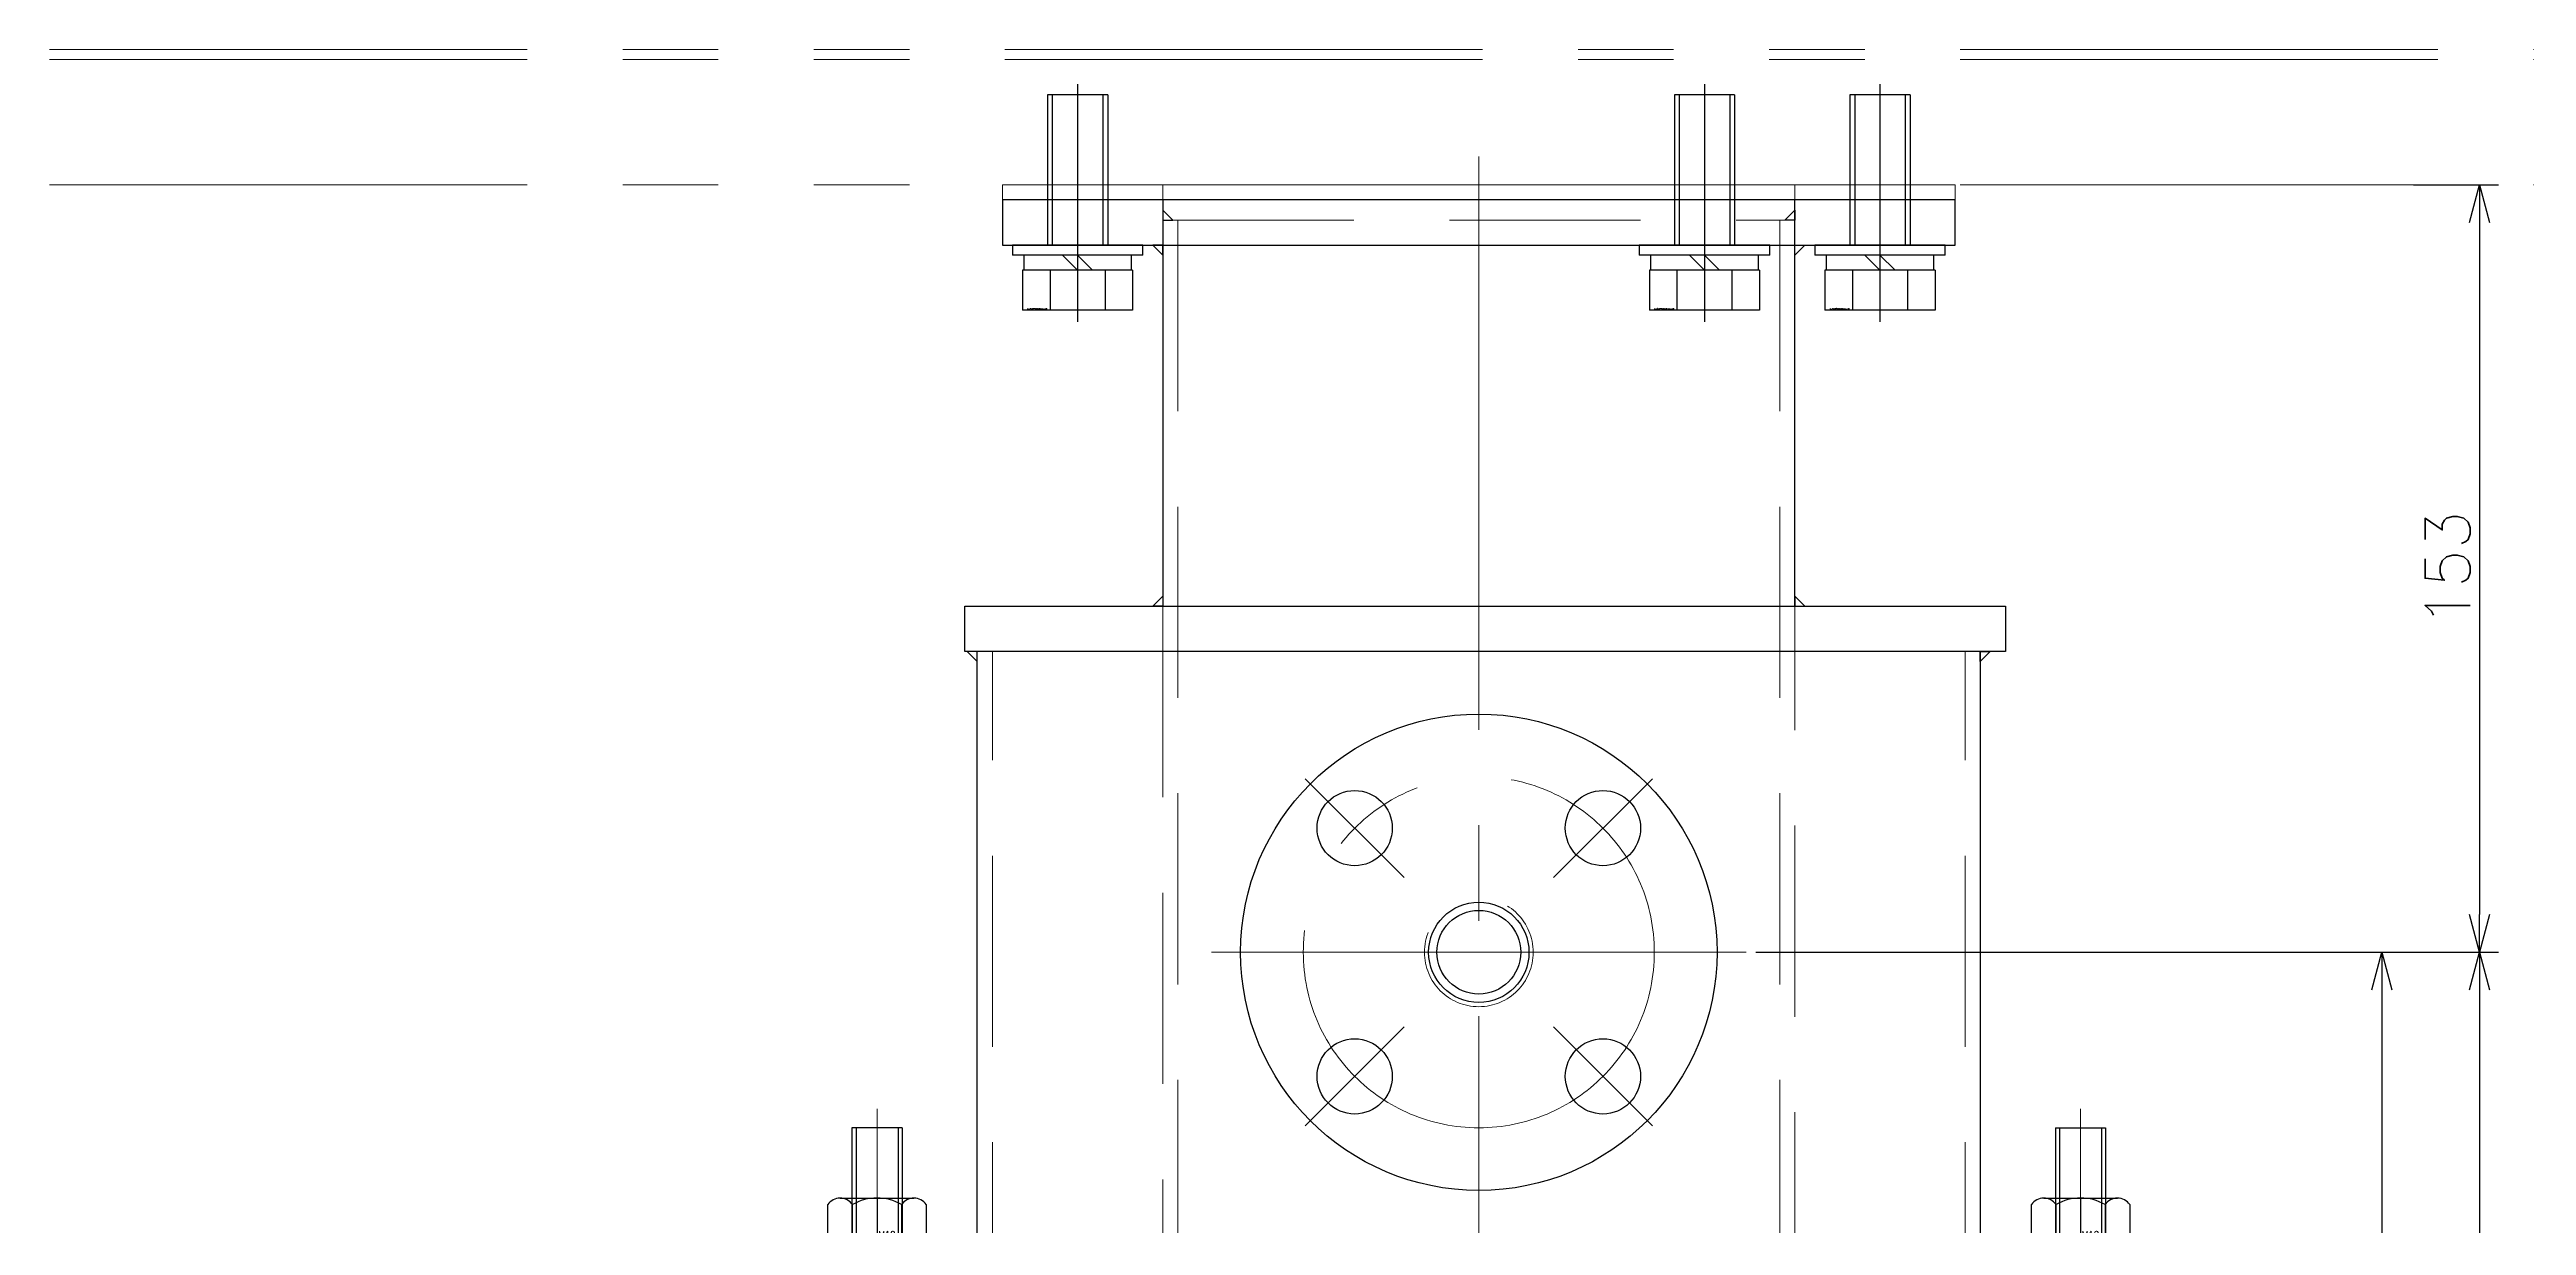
# Model space of a CAD drawing. Header units: millimetres. Extents: x -16130 to 36813, y -8099 to 27484.
# Drawn here: x 19066 to 19559.9, y 15779.4 to 16013.9 of the extents above; entities that cross this region are included whole.
import ezdxf

# ---------------------------------------------------------------- set-up
doc = ezdxf.new("R2010")
doc.units = ezdxf.units.MM
doc.header["$LTSCALE"] = 6
doc.header["$PDMODE"] = 99
doc.header["$PDSIZE"] = 1
for name, pattern in [('CENTER2', [28.575, 19.05, -3.175, 3.175, -3.175]), ('HIDDEN', [9.525, 6.35, -3.175]), ('PHANTOM2', [31.75, 15.875, -3.175, 3.175, -3.175, 3.175, -3.175])]:
    doc.linetypes.add(name, pattern=pattern)
for name, color, linetype, lineweight in [('04_HIDDEN', 2, 'HIDDEN', 13), ('05_CENTER', 4, 'CENTER2', 13), ('06_PHANTOM', 2, 'PHANTOM2', 13), ('08_DIM', 3, 'Continuous', 13)]:
    doc.layers.add(name, color=color, linetype=linetype, lineweight=lineweight)
doc.layers.add('10_DRAFT', color=8, linetype='Continuous', lineweight=0, plot=False)
doc.styles.add('KSS_TXT', font='txt.shx', dxfattribs={"bigfont": 'extfont2.shx'})
doc.styles.add('KSS_TXT_L', font='txt.shx', dxfattribs={"height": 3, "bigfont": 'extfont2.shx'})
doc.dimstyles.new('KSS_DIM', dxfattribs={"dimtxt": 3, "dimasz": 2.5, "dimexe": 1.25, "dimexo": 0.625, "dimtad": 1, "dimdsep": 46, "dimtxsty": 'KSS_TXT', "dimblk": 'OPEN30', "dimcen": 0, "dimazin": 2, "dimtfac": 0.75, "dimtmove": 0, "dimatfit": 3, "dimldrblk": 'OPEN30', "dimfxl": 1, "dimtolj": 1, "dimarcsym": 0})

# ---------------------------------------------------------------- blocks, each defined once
blk = doc.blocks.new('A$C44D50F2E_1_1_1')
at = {"color": 0}
for p, q in [((-100, 330), (-100, 450)), ((100, 450), (100, 330)), ((-100, 313.2), (-100, 321)), ((100, 321), (100, 313.21)), ((-100, 313.2), (-67.5, 256.91)), ((100, 313.21), (67.5, 256.91))]:
    blk.add_line(p, q, dxfattribs=at)
at = {"color": 3}
blk.add_line((69.28, 260), (-69.28, 260), dxfattribs=at)
at = {"color": 0}
for points in [[(-95, 531), (95, 531), (95, 540), (-95, 540)], [(-102.46, 459), (105, 459), (105, 450), (-102.46, 450)], [(135, 329), (-135, 329), (-135, 320), (135, 320)]]:
    blk.add_lwpolyline(points, close=True, dxfattribs=at)
blk.add_lwpolyline([(63, 459), (63, 540), (-63, 540), (-63, 459)], dxfattribs=at)
at = {"color": 3}
for points in [[(-63, 536), (-61, 536), (-63, 538), (-63, 538)], [(63, 536), (61, 536), (63, 538), (63, 538)], [(-63, 531), (-65, 531), (-63, 529), (-63, 529)], [(63, 531), (65, 531), (63, 529), (63, 529)], [(-63, 459), (-65, 459), (-63, 461), (-63, 461)], [(63, 459), (65, 459), (63, 461), (63, 461)], [(-100, 450), (-102, 450), (-100, 448), (-100, 448)], [(100, 450), (102, 450), (100, 448), (100, 448)], [(-100, 329), (-102, 329), (-100, 331), (-100, 331)], [(100, 329), (102, 329), (100, 331), (100, 331)], [(-100, 320), (-102, 320), (-100, 318), (-100, 318)], [(100, 320), (102, 320), (100, 318), (100, 318)]]:
    blk.add_lwpolyline(points, close=True, dxfattribs=at)
at = {"color": 0}
for centre, radius in [((0, 390), 47.5), ((-24.75, 414.75), 7.5), ((24.75, 414.75), 7.5), ((0, 390), 10), ((0, 390), 8.35), ((-24.75, 365.25), 7.5), ((24.75, 365.25), 7.5)]:
    blk.add_circle(centre, radius, dxfattribs=at)
at = {"layer": '04_HIDDEN'}
for p, q in [((-63, 536), (63, 536)), ((-60, 536), (-60, 320)), ((60, 536), (60, 320)), ((-97, 314.01), (-97, 450)), ((97, 314.01), (97, 450)), ((-100, 320), (-100, 329)), ((100, 320), (100, 329)), ((-97, 314.01), (-49.12, 231.07)), ((97, 314.01), (49.11, 231.07)), ((-67.5, 256.91), (-51.75, 229.63)), ((67.5, 256.91), (51.75, 229.63))]:
    blk.add_line(p, q, dxfattribs=at)
for points in [[(-63, 540), (-95, 540), (-95, 531), (-63, 531)], [(63, 540), (95, 540), (95, 531), (63, 531)]]:
    blk.add_lwpolyline(points, close=True, dxfattribs=at)
blk.add_lwpolyline([(-63, 459), (-63, 320), (63, 320), (63, 459)], dxfattribs=at)
blk.add_circle((0, 390), 10.85, dxfattribs=at)
blk.add_arc((0, 140), 103.5, 60, 120, dxfattribs=at)
at = {"layer": '05_CENTER'}
for p, q in [((0, 548.68), (0, 140)), ((-80, 523.03), (-80, 547.72)), ((45, 523.03), (45, 547.72)), ((80, 523.03), (80, 547.72)), ((-14.89, 404.89), (-34.61, 424.61)), ((14.89, 404.89), (34.61, 424.61)), ((-53.33, 390), (53.33, 390)), ((-14.89, 375.11), (-34.61, 355.39)), ((14.89, 375.11), (34.61, 355.39)), ((-120, 335.64), (-120, 313.31)), ((120, 335.64), (120, 313.31))]:
    blk.add_line(p, q, dxfattribs=at)
blk.add_circle((0, 390), 35, dxfattribs=at)
at = {"layer": '10_DRAFT'}
blk.add_line((6, 140), (-6, 140), dxfattribs=at)
blk = doc.blocks.new('M10Nza_1_1_1_1_1')
at = {"color": 0}
for p, q in [((-9.8, 4), (-9.8, 10.69)), ((-7.35, 12), (7.35, 12)), ((-4.9, 4), (-4.9, 10.69)), ((4.9, 10.69), (4.9, 4)), ((9.8, 10.69), (9.8, 4)), ((-9.8, 4), (9.8, 4)), ((-9.2, 1.5), (-9.2, 4)), ((0, 1.5), (-2.5, 4)), ((0, 4), (2.5, 1.5)), ((9.2, 4), (9.2, 1.5))]:
    blk.add_line(p, q, dxfattribs=at)
at = {"color": 0, "linetype": 'CENTER2'}
blk.add_line((0, 12), (0, 0), dxfattribs=at)
at = {"color": 0}
blk.add_lwpolyline([(-11, 1.5), (11, 1.5), (11, 0), (-11, 0)], close=True, dxfattribs=at)
for centre, radius, start, end in [((-7.35, 9.06), 2.94, 33.626, 146.374), ((0, 2.2), 9.8, 60, 120), ((7.35, 9.06), 2.94, 33.626, 146.374)]:
    blk.add_arc(centre, radius, start, end, dxfattribs=at)
at = {"layer": '10_DRAFT', "style": 'KSS_TXT'}
blk.add_text('M10', height=1.25, dxfattribs=at).set_placement((0.26, 4.12))
blk = doc.blocks.new('A$C68084CB7_1_1_1')
at = {"color": 0}
for p, q in [((-5, 215), (-5, 50.99)), ((5, 215), (-5, 215)), ((-4.19, 215), (-4.19, 175)), ((4.19, 215), (4.19, 175)), ((5, 215), (5, 70.71)), ((5, 175), (-5, 175))]:
    blk.add_line(p, q, dxfattribs=at)
at = {"layer": '04_HIDDEN'}
for p, q in [((5, 70.71), (5, 5)), ((-5, 50.99), (-5, 5)), ((5, 5), (-5, 5))]:
    blk.add_line(p, q, dxfattribs=at)
at = {"layer": '05_CENTER'}
for p, q in [((0, 218.8), (0, -8.49)), ((0, 196.64), (0, 173.31))]:
    blk.add_line(p, q, dxfattribs=at)
blk = doc.blocks.new('10b_2_1_1')
at = {"color": 0, "linetype": 'CENTER2'}
for p, q in [((0, -13.51), (0, 13.51)), ((13.51, 0), (-13.51, 0))]:
    blk.add_line(p, q, dxfattribs=at)
at = {"color": 0}
for p, q in [((-4.9, 8.49), (-9.8, 0)), ((-4.9, 8.49), (4.9, 8.49)), ((9.8, 0), (4.9, 8.49)), ((-9.8, 0), (-4.9, -8.49)), ((4.9, -8.49), (9.8, 0)), ((-4.9, -8.49), (4.9, -8.49))]:
    blk.add_line(p, q, dxfattribs=at)
for radius in [11, 8.49, 5, 4]:
    blk.add_circle((0, 0), radius, dxfattribs=at)
at = {"layer": '10_DRAFT', "style": 'KSS_TXT'}
blk.add_text('M10', height=1.25, dxfattribs=at).set_placement((0.26, 0.12))
blk = doc.blocks.new('A$C684CCD7E')
at = {"color": 3}
for centre, start, end in [((-120, 5), 179.9914, 205.2366), ((-120, 5), 334.7634, 0.0086), ((120, 5), 179.9914, 205.2366), ((120, 5), 334.7634, 0.0086)]:
    blk.add_arc(centre, 4.26, start, end, dxfattribs=at)
at = {"layer": '04_HIDDEN'}
for centre in [(-120, 0), (120, 0)]:
    blk.add_circle(centre, 5, dxfattribs=at)
at = {"layer": '10_DRAFT'}
for p, q in [((0, -8.78), (0, 8.78)), ((-8.78, 0), (8.78, 0))]:
    blk.add_line(p, q, dxfattribs=at)
for name, p in [('A$C68084CB7_1_1_1', (-120, 0)), ('M10Nza_1_1_1_1_1', (-120, 189)), ('M10Nza_1_1_1_1_1', (120, 189)), ('10b_2_1_1', (-120, 0))]:
    blk.add_blockref(name, p)
at = {"xscale": -1}
blk.add_blockref('A$C68084CB7_1_1_1', (120, 0), dxfattribs=at)
for p, rotation in [((-68.85, 98.29), 35.00000000000597), ((68.86, 98.28), 324.9999999999977)]:
    blk.add_blockref('10b_2_1_1', p, dxfattribs=dict(rotation=rotation))
at = {"layer": '04_HIDDEN'}
blk.add_blockref('10b_2_1_1', (120, 0), dxfattribs=at)
for p, rotation in [((-60, -103.92), 150.0000000000075), ((60, -103.92), 210.0000000000022)]:
    blk.add_blockref('10b_2_1_1', p, dxfattribs=dict(at, rotation=rotation))
blk = doc.blocks.new('A$C684D1FE3')
at = {"color": 3}
blk.add_lwpolyline([(-15, 0), (175, 0), (175, 3), (-15, 3)], close=True, dxfattribs=at)
at = {"layer": '05_CENTER'}
for p, q in [((0, -4.55), (0, 7.43)), ((35, -4.55), (35, 7.43)), ((160, -4.55), (160, 7.43))]:
    blk.add_line(p, q, dxfattribs=at)
at = {"layer": '08_DIM'}
for p, q in [((17, 3), (17, 0)), ((143, 3), (143, 0))]:
    blk.add_line(p, q, dxfattribs=at)
blk = doc.blocks.new('A$C1819430B_1_1_1')
at = {"color": 0, "linetype": 'CENTER2'}
blk.add_line((0, -32.11), (0, 15.28), dxfattribs=at)
at = {"color": 0}
for p, q in [((-10.97, 13), (10.97, 13)), ((-10.97, 5), (-10.97, 13)), ((-5.48, 5), (-5.48, 13)), ((5.48, 5), (5.48, 13)), ((10.97, 5), (10.97, 13)), ((-10.97, 5), (10.97, 5)), ((-10.75, 5), (-10.75, 2)), ((0, 2), (-3, 5)), ((0, 5), (3, 2)), ((10.75, 2), (10.75, 5)), ((-13, 2), (13, 2)), ((-13, 2), (-13, 0)), ((-13, 0), (13, 0)), ((13, 0), (13, 2))]:
    blk.add_line(p, q, dxfattribs=at)
at = {"color": 0, "linetype": 'HIDDEN'}
for p, q in [((-6, -30), (-6, 0)), ((-5.05, -30), (-5.05, 0)), ((5.05, -30), (5.05, 0)), ((6, -30), (6, 0)), ((-6, -30), (6, -30))]:
    blk.add_line(p, q, dxfattribs=at)
at = {"layer": '10_DRAFT', "style": 'KSS_TXT_L'}
blk.add_text('BT-M12x35L,SW,PW', height=0.3, dxfattribs=at).set_placement((6.07, 12.66))
blk = doc.blocks.new('_Open30')
at = {"color": 0, "linetype": 'ByBlock', "lineweight": -2}
for p, q in [((-1, 0.268), (0, 0)), ((0, 0), (-1, -0.268)), ((0, 0), (-1, 0))]:
    blk.add_line(p, q, dxfattribs=at)
blk = doc.blocks.new('*D3911')
at = {"layer": '08_DIM', "color": 0, "lineweight": -2, "transparency": 16777216}
for p, q in [((19537.33, 15986.91), (19554.27, 15986.91)), ((19550.52, 15979.41), (19550.52, 15841.41)), ((19406.17, 15833.91), (19554.27, 15833.91))]:
    blk.add_line(p, q, dxfattribs=at)
at = {"layer": 'Defpoints', "color": 0, "transparency": 16777216}
for p in [(19535.45, 15986.91), (19404.29, 15833.91), (19550.52, 15833.91)]:
    blk.add_point(p, dxfattribs=at)
at = {"layer": '08_DIM', "color": 0, "lineweight": -2, "transparency": 16777216, "xscale": 7.5, "yscale": 7.5, "zscale": 7.5}
for p, rotation in [((19550.52, 15986.91), 90), ((19550.52, 15833.91), 270)]:
    blk.add_blockref('_Open30', p, dxfattribs=dict(at, rotation=rotation))
at = {"layer": '08_DIM', "color": 0, "transparency": 16777216, "insert": (19544.14, 15910.41), "char_height": 9, "attachment_point": 5, "rotation": 90, "style": 'KSS_TXT'}
blk.add_mtext('\\A1;153', dxfattribs=at)
blk = doc.blocks.new('*D3912')
at = {"layer": '08_DIM', "color": 0, "lineweight": -2, "transparency": 16777216}
for p, q in [((19406.17, 15833.91), (19554.27, 15833.91)), ((19550.52, 15826.41), (19550.52, 15511.41)), ((19425.61, 15503.91), (19554.27, 15503.91))]:
    blk.add_line(p, q, dxfattribs=at)
at = {"layer": 'Defpoints', "color": 0, "transparency": 16777216}
for p in [(19404.29, 15833.91), (19423.74, 15503.91), (19550.52, 15503.91)]:
    blk.add_point(p, dxfattribs=at)
at = {"layer": '08_DIM', "color": 0, "lineweight": -2, "transparency": 16777216, "xscale": 7.5, "yscale": 7.5, "zscale": 7.5}
for p, rotation in [((19550.52, 15833.91), 90), ((19550.52, 15503.91), 270)]:
    blk.add_blockref('_Open30', p, dxfattribs=dict(at, rotation=rotation))
at = {"layer": '08_DIM', "color": 0, "transparency": 16777216, "insert": (19544.15, 15668.91), "char_height": 9, "attachment_point": 5, "rotation": 90, "style": 'KSS_TXT'}
blk.add_mtext('\\A1;330', dxfattribs=at)
blk = doc.blocks.new('*D3913')
at = {"layer": '08_DIM', "color": 0, "lineweight": -2, "transparency": 16777216}
for p, q in [((19406.17, 15833.91), (19534.77, 15833.91)), ((19531.02, 15826.41), (19531.02, 15581.41)), ((19493.17, 15573.91), (19534.77, 15573.91))]:
    blk.add_line(p, q, dxfattribs=at)
at = {"layer": 'Defpoints', "color": 0, "transparency": 16777216}
for p in [(19404.29, 15833.91), (19491.29, 15573.91), (19531.02, 15573.91)]:
    blk.add_point(p, dxfattribs=at)
at = {"layer": '08_DIM', "color": 0, "lineweight": -2, "transparency": 16777216, "xscale": 7.5, "yscale": 7.5, "zscale": 7.5}
for p, rotation in [((19531.02, 15833.91), 90), ((19531.02, 15573.91), 270)]:
    blk.add_blockref('_Open30', p, dxfattribs=dict(at, rotation=rotation))
at = {"layer": '08_DIM', "color": 0, "transparency": 16777216, "insert": (19524.65, 15703.91), "char_height": 9, "attachment_point": 5, "rotation": 90, "style": 'KSS_TXT'}
blk.add_mtext('\\A1;260', dxfattribs=at)

msp = doc.modelspace()

# ---------------------------------------------------------------- linework, layer by layer
at = {"layer": '06_PHANTOM'}
for p, q in [((19065.95282, 16013.90756), (21592.93527, 16013.90756)), ((19065.95282, 16011.90756), (21592.93527, 16011.90756)), ((19065.95282, 15986.90756), (21592.93527, 15986.90756))]:
    msp.add_line(p, q, dxfattribs=at)

# ---------------------------------------------------------------- block references
at = {"rotation": 180}
for p in [(19270.95871, 15974.90706), (19395.95871, 15974.90706), (19430.9587, 15974.90706)]:
    msp.add_blockref('A$C1819430B_1_1_1', p, dxfattribs=at)
for name, p in [('A$C44D50F2E_1_1_1', (19350.95871, 15443.90756)), ('A$C684CCD7E', (19350.95924, 15583.90788))]:
    msp.add_blockref(name, p)
at = {"layer": '08_DIM', "xscale": -1}
msp.add_blockref('A$C684D1FE3', (19430.9587, 15983.90756), dxfattribs=at)

# ---------------------------------------------------------------- dimensions: what is measured, and where the dimension line sits
at = {"layer": '08_DIM'}
for base, p1, p2, picture, middle in [((19550.52022, 15833.90756), (19535.45365, 15986.90756), (19404.29009, 15833.90756), '*D3911', (19544.13897, 15910.40756)), ((19550.52022, 15503.90755), (19404.29009, 15833.90756), (19423.73657, 15503.90755), '*D3912', (19544.14522, 15668.90756)), ((19531.02012, 15573.90787), (19404.29009, 15833.90756), (19491.29188, 15573.90787), '*D3913', (19524.64512, 15703.90771))]:
    dim = msp.add_linear_dim(base=base, p1=p1, p2=p2, angle=90, dimstyle='KSS_DIM', override={"dimscale": 3}, dxfattribs=at)
    dim.commit()
    dim.dimension.update_dxf_attribs({"geometry": picture, "text_midpoint": middle})

doc.saveas('drawing.dxf')
